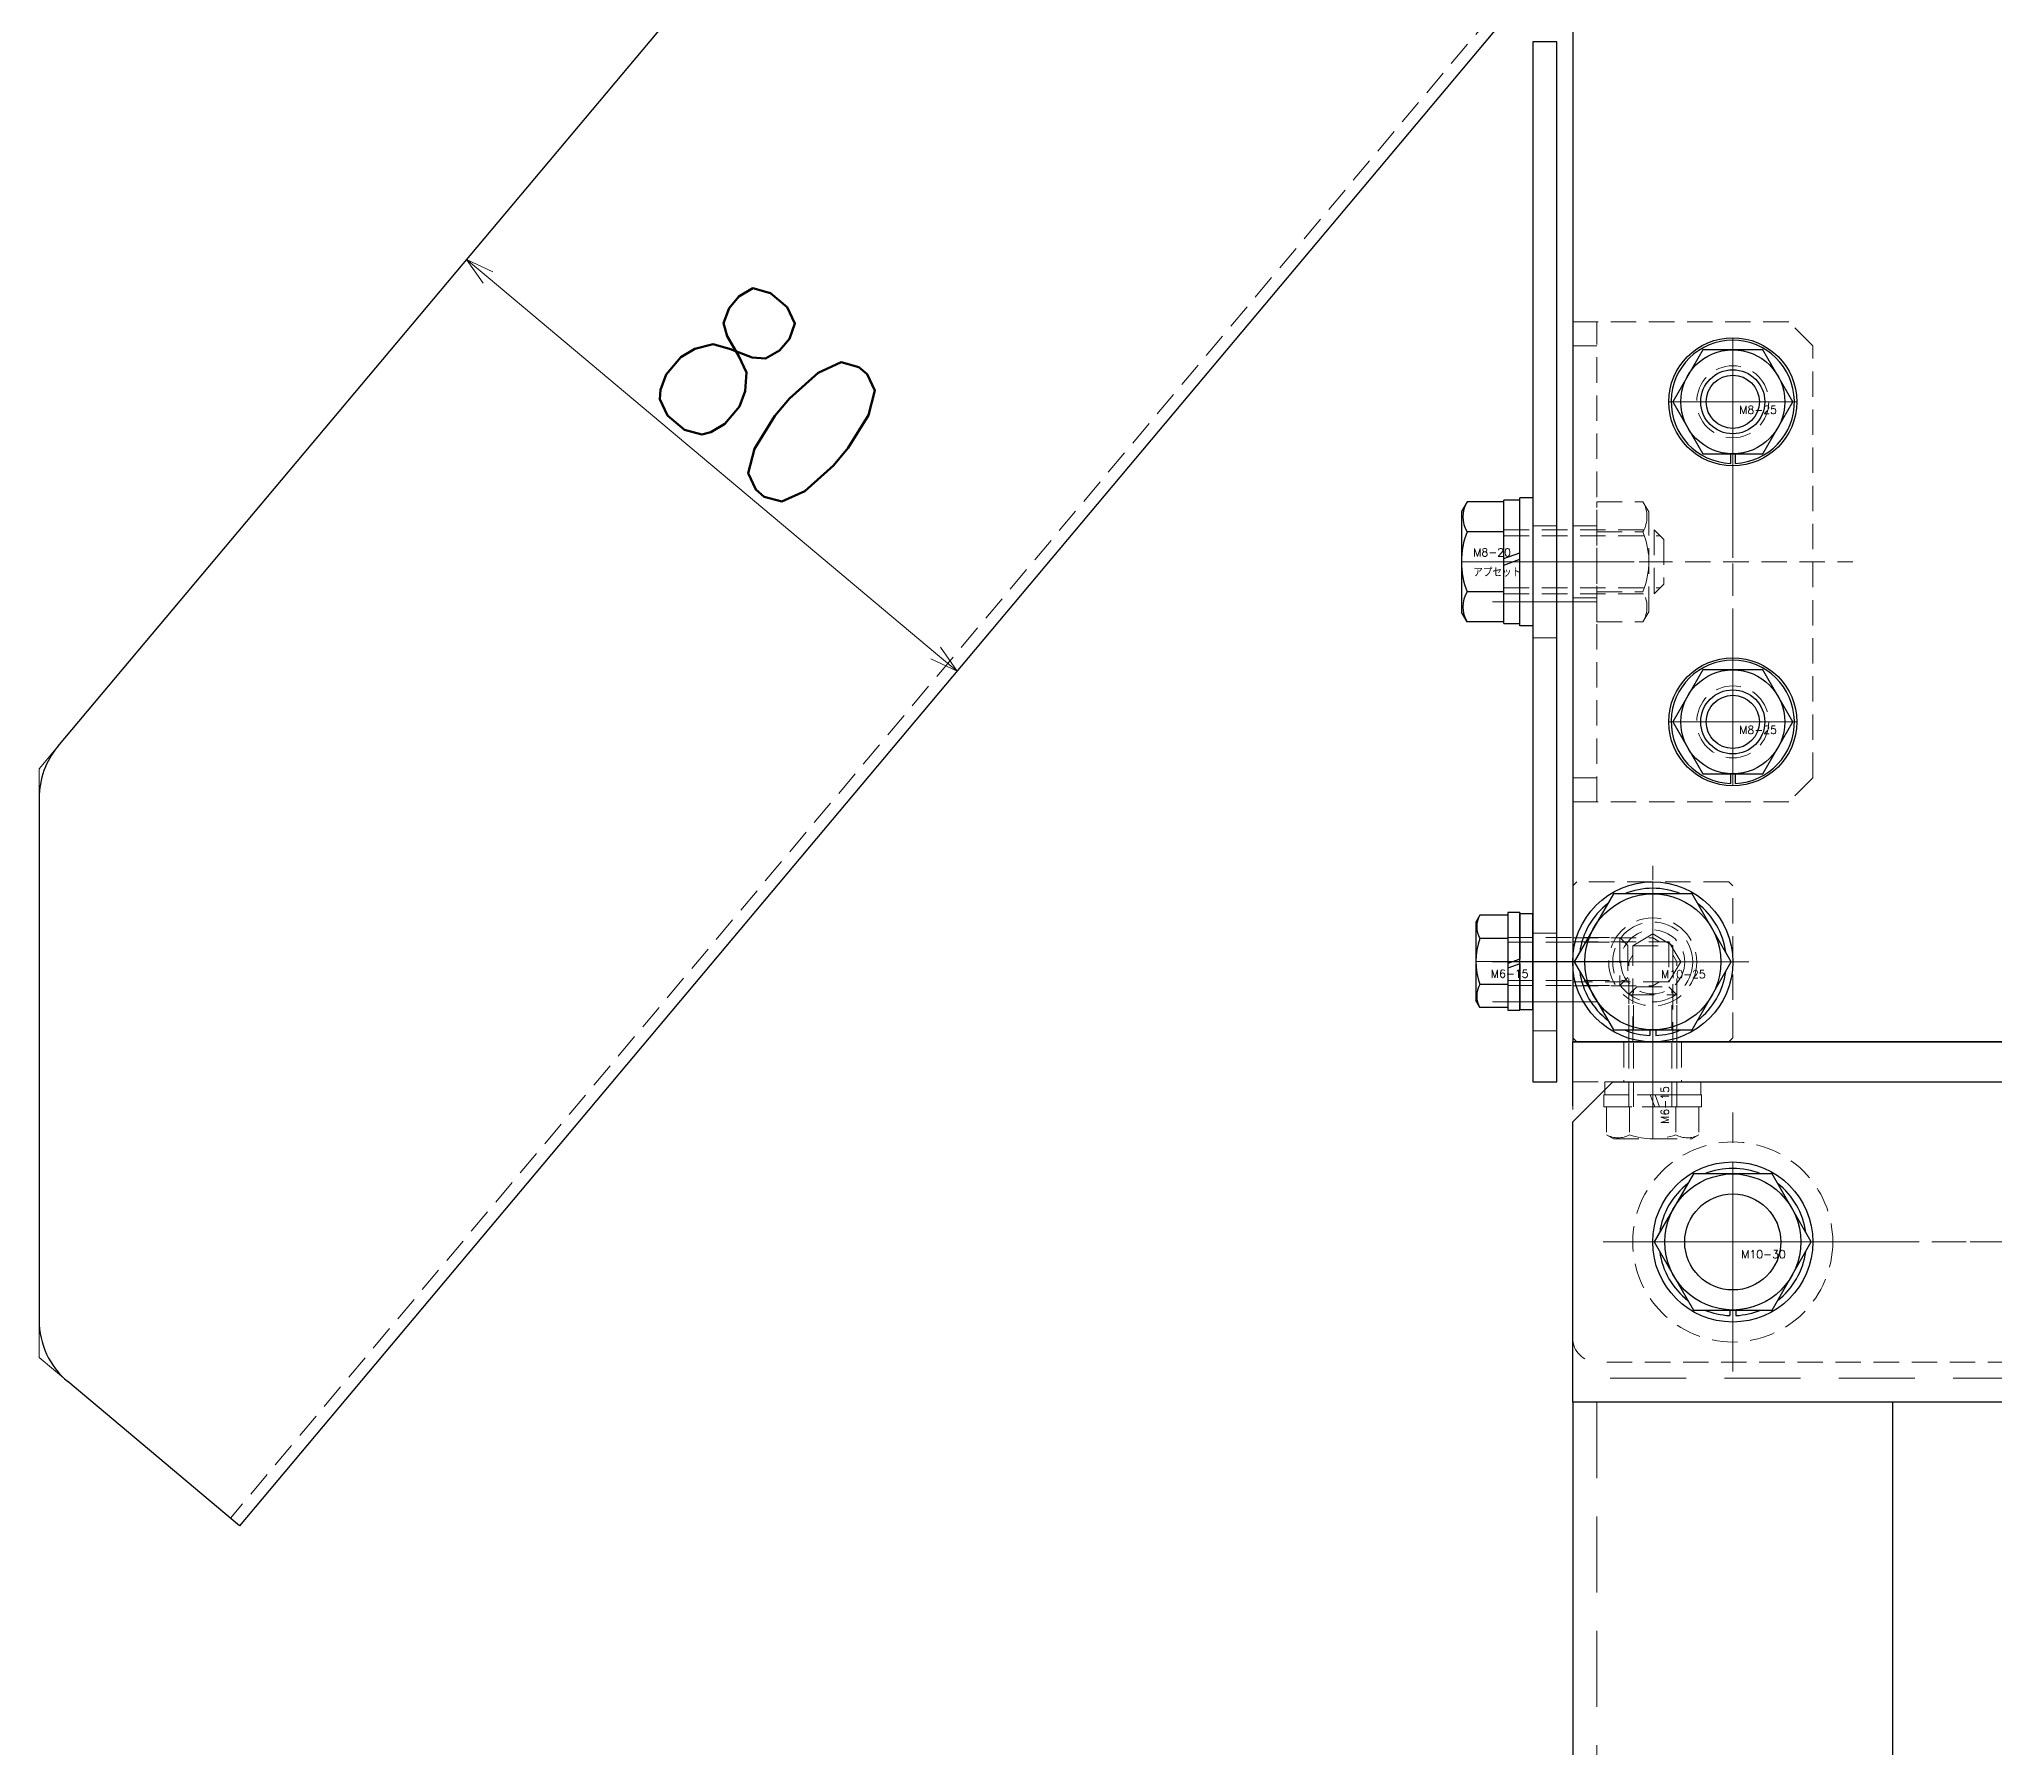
# Model space of a CAD drawing. Header units: millimetres. Extents: x 0 to 51411, y 0 to 16902.
# Drawn here: x 8372.6 to 8617, y 7521.6 to 7735.1 of the extents above; entities that cross this region are included whole.
import ezdxf

# ---------------------------------------------------------------- set-up
doc = ezdxf.new("R2010")
doc.units = ezdxf.units.MM
doc.linetypes.add('CENTER2', pattern=[28.575, 19.05, -3.175, 3.175, -3.175])
doc.linetypes.add('HIDDEN2', pattern=[4.7625, 3.175, -1.5875])
for name, color, linetype, lineweight in [('01_外形線', 7, 'Continuous', 25), ('03_かくれ線', 6, 'HIDDEN2', 13), ('04_中心線', 1, 'CENTER2', 9), ('07_寸法線', 3, 'Continuous', 9)]:
    doc.layers.add(name, color=color, linetype=linetype, lineweight=lineweight)
doc.layers.add('10_補助線', color=8, linetype='Continuous', lineweight=13, plot=False)
doc.styles.add('KSS_TXT', font='txt.shx', dxfattribs={"bigfont": 'extfont2.shx'})
doc.styles.add('寸法用', font='simplex.shx', dxfattribs={"width": 0.8, "bigfont": '@extfont2.shx'})
doc.dimstyles.new('機械製図用', dxfattribs={"dimtxt": 3.5, "dimasz": 3.5, "dimexe": 2, "dimexo": 0, "dimgap": 1.2, "dimtad": 1, "dimdsep": 46, "dimtxsty": '寸法用', "dimblk": 'OPEN30', "dimcen": 0, "dimclrd": 256, "dimclre": 256, "dimclrt": 7, "dimazin": 2, "dimtm": 1e-09, "dimtfac": 0.75, "dimtmove": 0, "dimatfit": 3, "dimldrblk": 'OPEN30', "dimfxl": 1, "dimlwd": -1, "dimlwe": -1, "dimarcsym": 0})

# ---------------------------------------------------------------- blocks, each defined once
blk = doc.blocks.new('*U1768')
at = {"layer": '04_中心線', "color": 0, "linetype": 'CENTER2', "transparency": 16777216}
for p, q in [((0, 1.2), (0, 9.5)), ((-9.5, 0), (-1.2, 0)), ((1.2, 0), (9.5, 0)), ((0, -9.5), (0, -1.2))]:
    blk.add_line(p, q, dxfattribs=at)
at = {"layer": '04_中心線', "color": 0, "linetype": 'Continuous', "transparency": 16777216}
for p, q in [((-0.6, 0), (0.6, 0)), ((0, -0.6), (0, 0.6))]:
    blk.add_line(p, q, dxfattribs=at)
blk = doc.blocks.new('_Open30')
at = {"color": 0, "linetype": 'ByBlock', "lineweight": -2}
for p, q in [((-1, 0.268), (0, 0)), ((0, 0), (-1, -0.268)), ((0, 0), (-1, 0))]:
    blk.add_line(p, q, dxfattribs=at)
blk = doc.blocks.new('*D1821')
at = {"layer": '07_寸法線', "transparency": 16777216}
for p, q in [((8435.45, 7718.84), (8424.72, 7706.05)), ((8428.68, 7705.33), (8484.61, 7658.41)), ((8496.74, 7667.42), (8486, 7654.62))]:
    blk.add_line(p, q, dxfattribs=at)
at = {"layer": 'Defpoints', "color": 0, "transparency": 16777216}
for p in [(8435.45, 7718.84), (8496.74, 7667.42), (8487.29, 7656.16)]:
    blk.add_point(p, dxfattribs=at)
at = {"layer": '07_寸法線', "transparency": 16777216, "xscale": 3.5, "yscale": 3.5, "zscale": 3.5}
for p, rotation in [((8426, 7707.58), 140.0000000032884), ((8487.29, 7656.16), 320.0000000032884)]:
    blk.add_blockref('_Open30', p, dxfattribs=dict(at, rotation=rotation))
at = {"layer": '07_寸法線', "color": 7, "transparency": 16777216, "insert": (8463.84, 7690.45), "char_height": 20, "attachment_point": 5, "rotation": 320, "style": '寸法用'}
blk.add_mtext('80', dxfattribs=at)

msp = doc.modelspace()

# ---------------------------------------------------------------- linework, layer by layer
msp.add_arc((8382.594, 7575.017), 10, 180, 230)
at = {"layer": '01_外形線'}
for p, q in [((8374.934, 7646.716), (8560.71, 7868.116)), ((8568.5, 7752.941), (8397.65, 7549.33)), ((8564.202, 7747.819), (8564.202, 7609.806)), ((8580.449, 7696.306), (8576.696, 7689.806)), ((8587.955, 7696.306), (8580.449, 7696.306)), ((8591.707, 7689.806), (8587.955, 7696.306)), ((8576.696, 7689.806), (8580.449, 7683.306)), ((8587.955, 7683.306), (8591.707, 7689.806)), ((8580.449, 7683.306), (8587.955, 7683.306)), ((8583.902, 7683.306), (8583.902, 7682.111)), ((8584.502, 7683.306), (8584.502, 7682.111)), ((8557.602, 7661.806), (8557.602, 7677.806)), ((8559.202, 7677.806), (8557.602, 7677.806)), ((8559.202, 7677.806), (8559.202, 7661.806)), ((8550.998, 7677.311), (8550.302, 7676.106)), ((8550.302, 7676.106), (8550.302, 7663.506)), ((8555.602, 7677.311), (8550.998, 7677.311)), ((8555.602, 7670.206), (8555.602, 7677.506)), ((8557.602, 7677.506), (8555.602, 7677.506)), ((8555.602, 7662.3), (8555.602, 7677.311)), ((8557.602, 7670.933), (8557.602, 7677.506)), ((8555.602, 7673.558), (8550.998, 7673.558)), ((8555.602, 7670.206), (8557.602, 7670.933)), ((8555.602, 7669.406), (8557.602, 7670.133)), ((8555.602, 7662.106), (8555.602, 7669.406)), ((8557.602, 7662.106), (8557.602, 7670.133)), ((8555.602, 7666.053), (8550.998, 7666.053)), ((8550.998, 7662.3), (8550.302, 7663.506)), ((8555.602, 7662.3), (8550.998, 7662.3)), ((8555.602, 7662.106), (8557.602, 7662.106)), ((8559.202, 7661.806), (8557.602, 7661.806)), ((8580.449, 7656.306), (8576.696, 7649.806)), ((8587.955, 7656.306), (8580.449, 7656.306)), ((8591.707, 7649.806), (8587.955, 7656.306)), ((8576.696, 7649.806), (8580.449, 7643.306)), ((8587.955, 7643.306), (8591.707, 7649.806)), ((8580.449, 7643.306), (8587.955, 7643.306)), ((8583.902, 7643.306), (8583.902, 7642.111)), ((8584.502, 7643.306), (8584.502, 7642.111)), ((8372.594, 7640.288), (8372.594, 7575.017)), ((8569.294, 7628.306), (8564.387, 7619.806)), ((8579.109, 7628.306), (8569.294, 7628.306)), ((8584.017, 7619.806), (8579.109, 7628.306)), ((8552.606, 7625.638), (8552.102, 7624.764)), ((8552.102, 7624.764), (8552.102, 7614.964)), ((8556.102, 7625.638), (8552.606, 7625.638)), ((8556.102, 7625.964), (8556.102, 7619.618)), ((8557.602, 7625.964), (8556.102, 7625.964)), ((8556.102, 7625.638), (8556.102, 7614.091)), ((8557.602, 7625.964), (8557.602, 7620.164)), ((8557.602, 7613.864), (8557.602, 7625.864)), ((8557.602, 7625.864), (8559.202, 7625.864)), ((8559.202, 7613.864), (8559.202, 7625.864)), ((8556.102, 7622.751), (8552.606, 7622.751)), ((8557.602, 7620.164), (8556.102, 7619.618)), ((8557.602, 7619.564), (8556.102, 7619.018)), ((8557.602, 7619.564), (8557.602, 7613.764)), ((8564.387, 7619.806), (8569.294, 7611.306)), ((8579.109, 7611.306), (8584.017, 7619.806)), ((8556.102, 7616.978), (8552.606, 7616.978)), ((8556.102, 7619.018), (8556.102, 7613.764)), ((8552.606, 7614.091), (8552.102, 7614.964)), ((8556.102, 7614.091), (8552.606, 7614.091)), ((8556.102, 7613.764), (8557.602, 7613.764)), ((8557.602, 7613.864), (8559.202, 7613.864)), ((8884.202, 7609.806), (8564.202, 7609.806)), ((8569.294, 7611.306), (8579.109, 7611.306)), ((8573.827, 7611.306), (8573.827, 7610.613)), ((8574.577, 7611.306), (8574.577, 7610.613)), ((8579.294, 7593.306), (8574.387, 7584.806)), ((8589.109, 7593.306), (8579.294, 7593.306)), ((8594.017, 7584.806), (8589.109, 7593.306)), ((8574.387, 7584.806), (8579.294, 7576.306)), ((8589.109, 7576.306), (8594.017, 7584.806)), ((8579.294, 7576.306), (8589.109, 7576.306)), ((8583.827, 7576.306), (8583.827, 7575.613)), ((8584.577, 7576.306), (8584.577, 7575.613)), ((8397.65, 7549.33), (8376.166, 7567.357))]:
    msp.add_line(p, q, dxfattribs=at)
for points in [[(8559.202, 7604.806), (8562.202, 7604.806), (8562.202, 7734.806), (8559.202, 7734.806)], [(8569.202, 7604.806), (9359.202, 7604.806), (9364.202, 7599.806), (9364.202, 7564.806), (8564.202, 7564.806), (8564.202, 7599.806)]]:
    msp.add_lwpolyline(points, close=True, dxfattribs=at)
for points in [[(8564.202, 7601.806), (8564.202, 7609.806)], [(8564.202, 7601.806), (8564.202, 7609.806), (8884.202, 7609.806), (8884.202, 7604.806)], [(8604.202, 6404.806), (8604.202, 7564.806), (8564.202, 7564.806), (8564.202, 6404.806)]]:
    msp.add_lwpolyline(points, dxfattribs=at)
for centre, radius in [((8584.202, 7689.806), 8), ((8584.202, 7689.806), 6.5), ((8584.202, 7689.806), 4), ((8584.202, 7689.806), 3.324), ((8584.202, 7649.806), 8), ((8584.202, 7649.806), 6.5), ((8584.202, 7649.806), 4), ((8584.202, 7649.806), 3.324), ((8574.202, 7619.806), 10), ((8574.202, 7619.806), 8.5), ((8584.202, 7584.806), 10), ((8584.202, 7584.806), 8.5), ((8584.202, 7584.806), 6)]:
    msp.add_circle(centre, radius, dxfattribs=at)
for centre, radius, start, end in [((8584.202, 7689.806), 7.7, 272.23287, 267.76713), ((8554.248, 7675.435), 3.753, 150.00001, 209.99999), ((8560.767, 7669.806), 10.465, 158.98558, 201.01442), ((8554.248, 7664.176), 3.753, 150.00001, 209.99999), ((8584.202, 7649.806), 7.7, 272.23287, 267.76713), ((8382.594, 7640.288), 10, 140, 180), ((8574.202, 7619.806), 9.2, 67.50502, 112.49498), ((8574.202, 7619.806), 9.2, 127.50502, 172.49498), ((8574.202, 7619.806), 9.2, 7.50502, 52.49498), ((8555.106, 7624.195), 2.887, 150.00001, 209.99999), ((8560.616, 7619.864), 8.514, 160.18087, 199.81913), ((8555.106, 7615.534), 2.887, 150.00001, 209.99999), ((8574.202, 7619.806), 9.2, 187.50502, 232.49498), ((8574.202, 7619.806), 9.2, 307.50502, 352.49498), ((8574.202, 7619.806), 9.2, 247.50502, 267.66393), ((8574.202, 7619.806), 9.2, 272.33607, 292.49498), ((8584.202, 7584.806), 9.2, 67.50502, 112.49498), ((8584.202, 7584.806), 9.2, 127.50502, 172.49498), ((8584.202, 7584.806), 9.2, 7.50502, 52.49498), ((8584.202, 7584.806), 9.2, 187.50502, 232.49498), ((8584.202, 7584.806), 9.2, 307.50502, 352.49498), ((8584.202, 7584.806), 9.2, 247.50502, 267.66393), ((8584.202, 7584.806), 9.2, 272.33607, 292.49498)]:
    msp.add_arc(centre, radius, start, end, dxfattribs=at)
at = {"layer": '03_かくれ線'}
for p, q in [((8557.198, 7741.805), (8396.501, 7550.294)), ((8564.202, 7699.806), (8591.202, 7699.806)), ((8564.202, 7639.806), (8564.202, 7699.806)), ((8567.202, 7639.806), (8567.202, 7699.806)), ((8594.202, 7696.806), (8591.202, 7699.806)), ((8584.202, 7697.306), (8584.202, 7642.306)), ((8584.202, 7697.306), (8584.202, 7682.306)), ((8564.202, 7696.806), (8567.202, 7696.806)), ((8594.202, 7642.806), (8594.202, 7696.806)), ((8576.702, 7689.806), (8591.702, 7689.806)), ((8567.202, 7662.3), (8567.202, 7677.311)), ((8567.202, 7677.311), (8572.977, 7677.311)), ((8572.977, 7677.311), (8573.702, 7676.056)), ((8573.702, 7663.556), (8573.702, 7676.056)), ((8555.602, 7673.806), (8574.402, 7673.806)), ((8555.602, 7673.056), (8575.152, 7673.056)), ((8559.202, 7674.306), (8562.202, 7674.306)), ((8564.202, 7674.306), (8567.202, 7674.306)), ((8567.202, 7673.558), (8572.977, 7673.558)), ((8574.402, 7673.806), (8574.402, 7665.806)), ((8574.402, 7673.806), (8575.302, 7672.906)), ((8575.302, 7672.906), (8575.602, 7672.606)), ((8575.602, 7672.606), (8575.602, 7667.006)), ((8559.202, 7669.806), (8599.202, 7669.806)), ((8555.602, 7666.556), (8575.152, 7666.556)), ((8555.602, 7665.806), (8574.402, 7665.806)), ((8567.202, 7666.053), (8572.977, 7666.053)), ((8574.402, 7665.806), (8575.302, 7666.706)), ((8575.302, 7666.706), (8575.602, 7667.006)), ((8564.202, 7665.306), (8567.202, 7665.306)), ((8572.977, 7662.3), (8573.702, 7663.556)), ((8567.202, 7662.3), (8572.977, 7662.3)), ((8559.202, 7660.306), (8562.202, 7660.306)), ((8584.202, 7657.306), (8584.202, 7642.306)), ((8576.702, 7649.806), (8591.702, 7649.806)), ((8564.202, 7642.806), (8567.202, 7642.806)), ((8594.202, 7642.806), (8591.202, 7639.806)), ((8591.202, 7639.806), (8564.202, 7639.806)), ((8564.202, 7629.306), (8564.702, 7629.806)), ((8564.202, 7629.306), (8564.202, 7610.306)), ((8583.702, 7629.806), (8564.702, 7629.806)), ((8584.202, 7629.306), (8583.702, 7629.806)), ((8584.202, 7610.306), (8584.202, 7629.306)), ((8556.102, 7622.864), (8570.102, 7622.864)), ((8556.102, 7622.264), (8570.302, 7622.264)), ((8559.202, 7623.406), (8562.202, 7623.406)), ((8564.202, 7622.806), (8574.202, 7622.806)), ((8564.202, 7622.306), (8576.202, 7622.306)), ((8570.102, 7622.864), (8570.102, 7616.864)), ((8570.102, 7622.864), (8570.302, 7622.664)), ((8570.302, 7622.664), (8571.102, 7621.864)), ((8570.702, 7622.264), (8570.302, 7622.264)), ((8571.102, 7621.864), (8571.102, 7617.864)), ((8571.702, 7621.806), (8574.202, 7623.308)), ((8571.702, 7609.806), (8571.702, 7621.806)), ((8571.702, 7621.806), (8576.702, 7621.806)), ((8574.202, 7623.308), (8576.702, 7621.806)), ((8574.202, 7616.806), (8574.202, 7622.806)), ((8575.068, 7622.306), (8574.202, 7622.806)), ((8576.202, 7622.306), (8577.704, 7619.806)), ((8576.202, 7622.306), (8576.202, 7617.306)), ((8576.702, 7621.806), (8576.702, 7609.806)), ((8571.702, 7620.672), (8571.202, 7619.806)), ((8571.202, 7609.806), (8571.202, 7619.806)), ((8577.202, 7619.806), (8571.202, 7619.806)), ((8577.704, 7619.806), (8576.202, 7617.306)), ((8576.702, 7620.672), (8577.202, 7619.806)), ((8577.202, 7609.806), (8577.202, 7619.806)), ((8556.102, 7617.464), (8570.302, 7617.464)), ((8556.102, 7616.864), (8570.102, 7616.864)), ((8576.202, 7617.306), (8564.202, 7617.306)), ((8564.202, 7616.806), (8574.202, 7616.806)), ((8570.102, 7616.864), (8570.302, 7617.064)), ((8570.302, 7617.064), (8571.102, 7617.864)), ((8570.702, 7617.464), (8570.302, 7617.464)), ((8571.402, 7615.906), (8572.202, 7616.706)), ((8572.202, 7616.706), (8576.202, 7616.706)), ((8575.068, 7617.306), (8574.202, 7616.806)), ((8577.002, 7615.906), (8576.202, 7616.706)), ((8571.202, 7615.706), (8571.402, 7615.906)), ((8571.202, 7615.706), (8577.202, 7615.706)), ((8571.202, 7601.706), (8571.202, 7615.706)), ((8571.802, 7616.306), (8571.802, 7615.906)), ((8571.802, 7601.706), (8571.802, 7615.906)), ((8574.202, 7614.806), (8574.202, 7599.806)), ((8576.602, 7616.306), (8576.602, 7615.906)), ((8576.602, 7601.706), (8576.602, 7615.906)), ((8577.202, 7615.706), (8577.002, 7615.906)), ((8577.202, 7601.706), (8577.202, 7615.706)), ((8559.202, 7611.206), (8562.202, 7611.206)), ((8564.202, 7610.306), (8564.702, 7609.806)), ((8564.202, 7572.806), (8564.202, 7609.806)), ((8564.202, 7609.806), (8884.202, 7609.806)), ((8583.702, 7609.806), (8564.702, 7609.806)), ((8570.602, 7609.806), (8570.602, 7604.806)), ((8577.802, 7609.806), (8577.802, 7604.806)), ((8584.202, 7610.306), (8583.702, 7609.806)), ((8564.202, 7604.806), (8884.202, 7604.806)), ((8568.202, 7603.206), (8568.202, 7604.806)), ((8580.202, 7604.806), (8568.202, 7604.806)), ((8580.202, 7603.206), (8580.202, 7604.806)), ((8568.102, 7603.206), (8573.902, 7603.206)), ((8568.102, 7603.206), (8568.102, 7601.706)), ((8580.202, 7603.206), (8568.202, 7603.206)), ((8573.902, 7603.206), (8574.448, 7601.706)), ((8574.502, 7603.206), (8580.302, 7603.206)), ((8574.502, 7603.206), (8575.048, 7601.706)), ((8580.302, 7601.706), (8580.302, 7603.206)), ((8568.102, 7601.706), (8574.448, 7601.706)), ((8568.428, 7601.706), (8568.428, 7598.21)), ((8568.428, 7601.706), (8579.975, 7601.706)), ((8571.315, 7601.706), (8571.315, 7598.21)), ((8575.048, 7601.706), (8580.302, 7601.706)), ((8577.089, 7601.706), (8577.089, 7598.21)), ((8579.975, 7601.706), (8579.975, 7598.21)), ((8568.428, 7598.21), (8569.302, 7597.706)), ((8569.302, 7597.706), (8579.102, 7597.706)), ((8579.975, 7598.21), (8579.102, 7597.706)), ((8584.202, 7574.806), (8584.202, 7594.806)), ((8874.202, 7584.806), (8574.202, 7584.806)), ((8881.202, 7569.806), (8567.202, 7569.806))]:
    msp.add_line(p, q, dxfattribs=at)
at = {"layer": '03_かくれ線', "ltscale": 3}
for p, q in [((9364.202, 7567.806), (8564.202, 7567.806)), ((8567.202, 7564.806), (8567.202, 6214.806))]:
    msp.add_line(p, q, dxfattribs=at)
at = {"layer": '03_かくれ線'}
for centre, radius in [((8584.202, 7689.806), 4.5), ((8584.202, 7689.806), 4.5), ((8584.202, 7649.806), 4.5), ((8584.202, 7649.806), 4.5), ((8574.202, 7619.806), 5.5), ((8574.202, 7619.806), 5), ((8574.202, 7619.806), 4), ((8584.202, 7584.806), 12.5), ((8584.202, 7584.806), 6), ((8584.202, 7584.806), 6)]:
    msp.add_circle(centre, radius, dxfattribs=at)
for centre, radius, start, end in [((8569.727, 7675.435), 3.753, 330.00001, 29.99999), ((8563.625, 7669.806), 10.077, 338.13461, 21.86539), ((8569.727, 7664.176), 3.753, 330.00001, 29.99999), ((8569.872, 7600.71), 2.887, 240.00001, 299.99999), ((8574.202, 7606.22), 8.514, 250.18087, 289.81913), ((8578.532, 7600.71), 2.887, 240.00001, 299.99999), ((8567.202, 7572.806), 3, 180, 270)]:
    msp.add_arc(centre, radius, start, end, dxfattribs=at)
at = {"layer": '04_中心線'}
for p, q in [((8584.202, 7697.806), (8584.202, 7681.806)), ((8584.202, 7644.206), (8584.202, 7695.406)), ((8584.202, 7684.206), (8584.202, 7695.406)), ((8592.202, 7689.806), (8576.202, 7689.806)), ((8578.602, 7689.806), (8589.802, 7689.806)), ((8550.302, 7669.806), (8575.602, 7669.806)), ((8554.202, 7669.806), (8567.202, 7669.806)), ((8554.202, 7664.806), (8567.202, 7664.806)), ((8584.202, 7657.806), (8584.202, 7641.806)), ((8584.202, 7644.206), (8584.202, 7655.406)), ((8592.202, 7649.806), (8576.202, 7649.806)), ((8578.602, 7649.806), (8589.802, 7649.806)), ((8574.202, 7607.806), (8574.202, 7631.806)), ((8574.202, 7629.806), (8574.202, 7609.806)), ((8574.202, 7627.681), (8574.202, 7611.931)), ((8574.202, 7607.306), (8574.202, 7624.806)), ((8574.202, 7607.306), (8574.202, 7624.806)), ((8571.102, 7619.864), (8552.102, 7619.864)), ((8554.202, 7619.806), (8567.202, 7619.806)), ((8586.202, 7619.806), (8562.202, 7619.806)), ((8584.202, 7619.806), (8564.202, 7619.806)), ((8566.327, 7619.806), (8582.077, 7619.806)), ((8574.202, 7616.706), (8574.202, 7597.706)), ((8554.202, 7614.806), (8567.202, 7614.806)), ((8584.202, 7568.606), (8584.202, 7601.006)), ((8584.202, 7594.806), (8584.202, 7574.806)), ((8568.002, 7584.806), (8600.402, 7584.806)), ((8594.202, 7584.806), (8574.202, 7584.806)), ((8864.202, 7584.806), (8584.202, 7584.806))]:
    msp.add_line(p, q, dxfattribs=at)
at = {"layer": '10_補助線'}
for p, q in [((8374.934, 7646.716), (8372.594, 7643.928)), ((8372.594, 7643.928), (8372.594, 7640.288)), ((8372.594, 7575.017), (8372.594, 7570.354)), ((8376.166, 7567.357), (8372.594, 7570.354))]:
    msp.add_line(p, q, dxfattribs=at)

# ---------------------------------------------------------------- block references
at = {"layer": '04_中心線', "linetype": 'CENTER2'}
msp.add_blockref('*U1768', (8584.202, 7584.806), dxfattribs=at)

# ---------------------------------------------------------------- texts
at = {"layer": '03_かくれ線', "style": 'KSS_TXT'}
for s, p in [('M8-25', (8585.012, 7688.297)), ('M8-20', (8551.778, 7670.486)), ('アプセット', (8551.778, 7667.948)), ('M8-25', (8585.012, 7648.297)), ('M6-15', (8553.964, 7617.837)), ('M10-25', (8575.25, 7617.764)), ('M10-30', (8585.25, 7582.764))]:
    msp.add_text(s, height=1, dxfattribs=at).set_placement(p)
msp.add_text('M6-15', height=1, rotation=90, dxfattribs=at).set_placement((8576.229, 7599.567))

# ---------------------------------------------------------------- dimensions: what is measured, and where the dimension line sits
at = {"layer": '07_寸法線'}
dim = msp.add_aligned_dim(p1=(8435.454, 7718.841), p2=(8496.738, 7667.418), distance=-14.702, dimstyle='機械製図用', override={"dimtxt": 20}, dxfattribs=at)
dim.commit()
dim.dimension.update_dxf_attribs({"geometry": '*D1821', "text_midpoint": (8463.845, 7690.447)})

doc.saveas('drawing.dxf')
